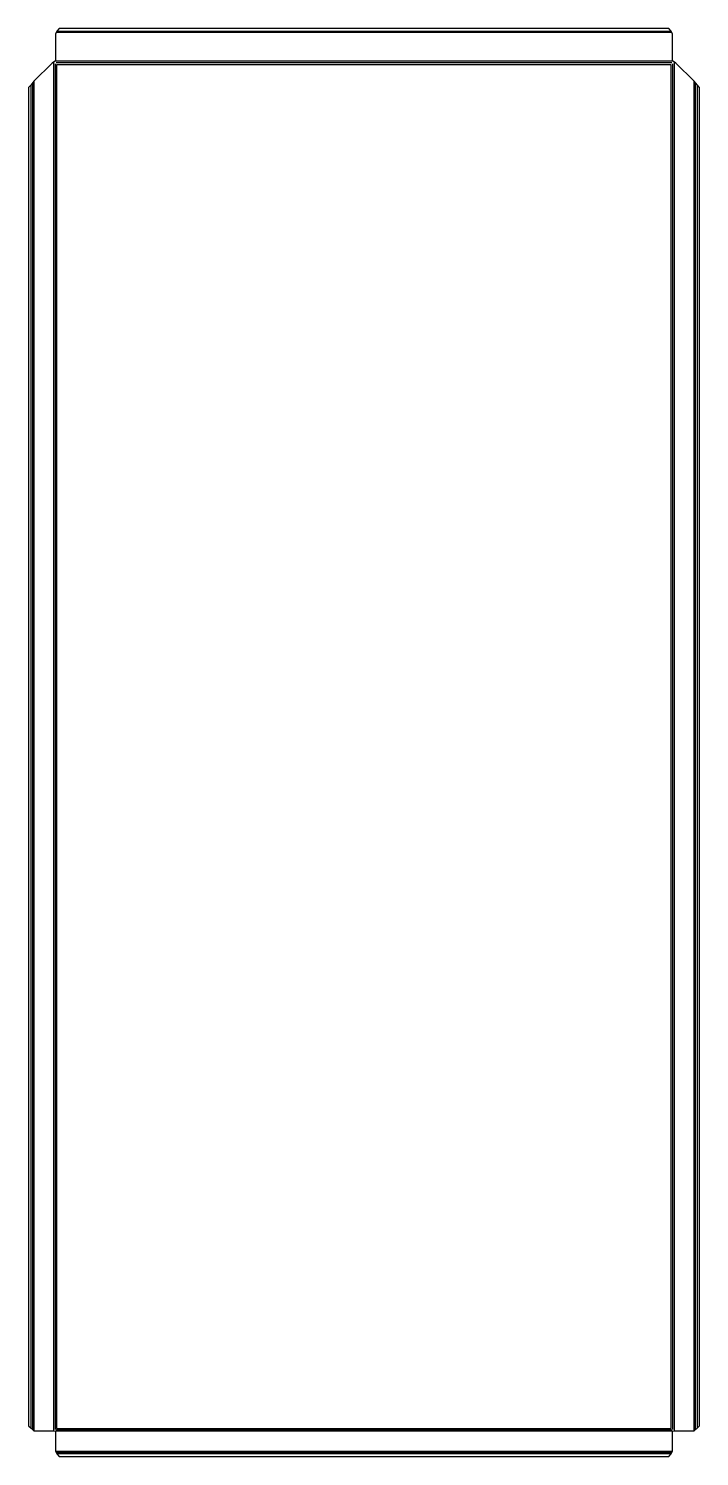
# Model space of a CAD drawing. Header units: millimetres. Extents: x -25 to 513, y 0 to 1145.
import ezdxf

# ---------------------------------------------------------------- set-up
doc = ezdxf.new("R2010")
doc.units = ezdxf.units.MM

msp = doc.modelspace()

# ---------------------------------------------------------------- linework, layer by layer
at = {"layer": 'BEND'}
for p, q in [((491.1, 1142.1), (-2.3, 1142.1)), ((-3.2, 1116.5), (-3.2, 21.5)), ((491.4, 1117.2), (-2.5, 1117.2)), ((492.1, 21.5), (492.1, 1116.5)), ((-21.5, 1100.9), (-21.5, 21.6)), ((510.3, 21.6), (510.3, 1100.9)), ((-2.5, 21.4), (491.4, 21.4)), ((-2.5, 3.1), (491.3, 3.1))]:
    msp.add_line(p, q, dxfattribs=at)
at = {"layer": 'BEND_EXTENT'}
for p, q in [((491.4, 1141.5), (-2.5, 1141.5)), ((-2, 1142.7), (490.9, 1142.7)), ((-4.3, 20.5), (-4.3, 1117.5)), ((-3, 1118.9), (491.8, 1118.9)), ((493.2, 1117.5), (493.2, 20.5)), ((-22.6, 22.6), (-22.6, 1099.5)), ((-20.3, 1102.4), (-20.3, 20.5)), ((509.2, 20.5), (509.2, 1102.4)), ((511.5, 1099.5), (511.5, 22.6)), ((491.8, 20.3), (-3, 20.3)), ((-3, 4.3), (491.8, 4.3)), ((490.9, 2), (-2, 2))]:
    msp.add_line(p, q, dxfattribs=at)
msp.add_lwpolyline([(490.9, 22.5), (490.9, 1115.5), (-2.1, 1115.5), (-2.1, 22.5)], close=True, dxfattribs=at)
at = {"layer": 'OUTER_PROFILES'}
msp.add_lwpolyline([(491.8, 1118.9), (491.8, 1140.3), (491.4, 1141.5), (490.9, 1142.7), (488.9, 1144.7), (0, 1144.7), (-2, 1142.7), (-2.5, 1141.5), (-3, 1140.3), (-3, 1118.9), (-5.7, 1116.9), (-20.3, 1102.4), (-22.6, 1099.5), (-24.6, 1097.5), (-24.6, 24.6), (-22.6, 22.6), (-20.3, 20.5), (-4.3, 20.5), (-3, 20.3), (-3, 4.3), (-2, 2), (0, 0), (488.9, 0), (490.9, 2), (491.8, 4.3), (491.8, 20.3), (493.2, 20.5), (509.2, 20.5), (511.5, 22.6), (513.5, 24.6), (513.5, 1097.5), (511.5, 1099.5), (509.2, 1102.4), (494.6, 1116.9)], close=True, dxfattribs=at)

doc.saveas('drawing.dxf')
